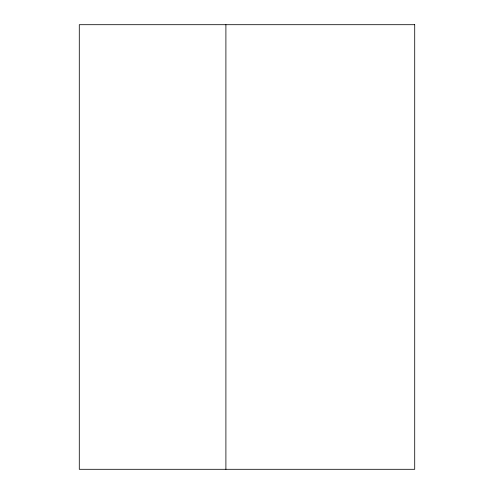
<?xml version="1.0" encoding="UTF-8"?>
<svg xmlns="http://www.w3.org/2000/svg" width="494" height="494" viewBox="0 0 494 494"><rect width="100%" height="100%" fill="white"/><g stroke="black" fill="none" stroke-linecap="round" stroke-linejoin="round"><path stroke-width="0.74" d="M225.9 24.7L225.9 469.3M414.713 24.7L79.287 24.7L79.287 469.3L414.713 469.3L414.713 24.7"/></g></svg>
